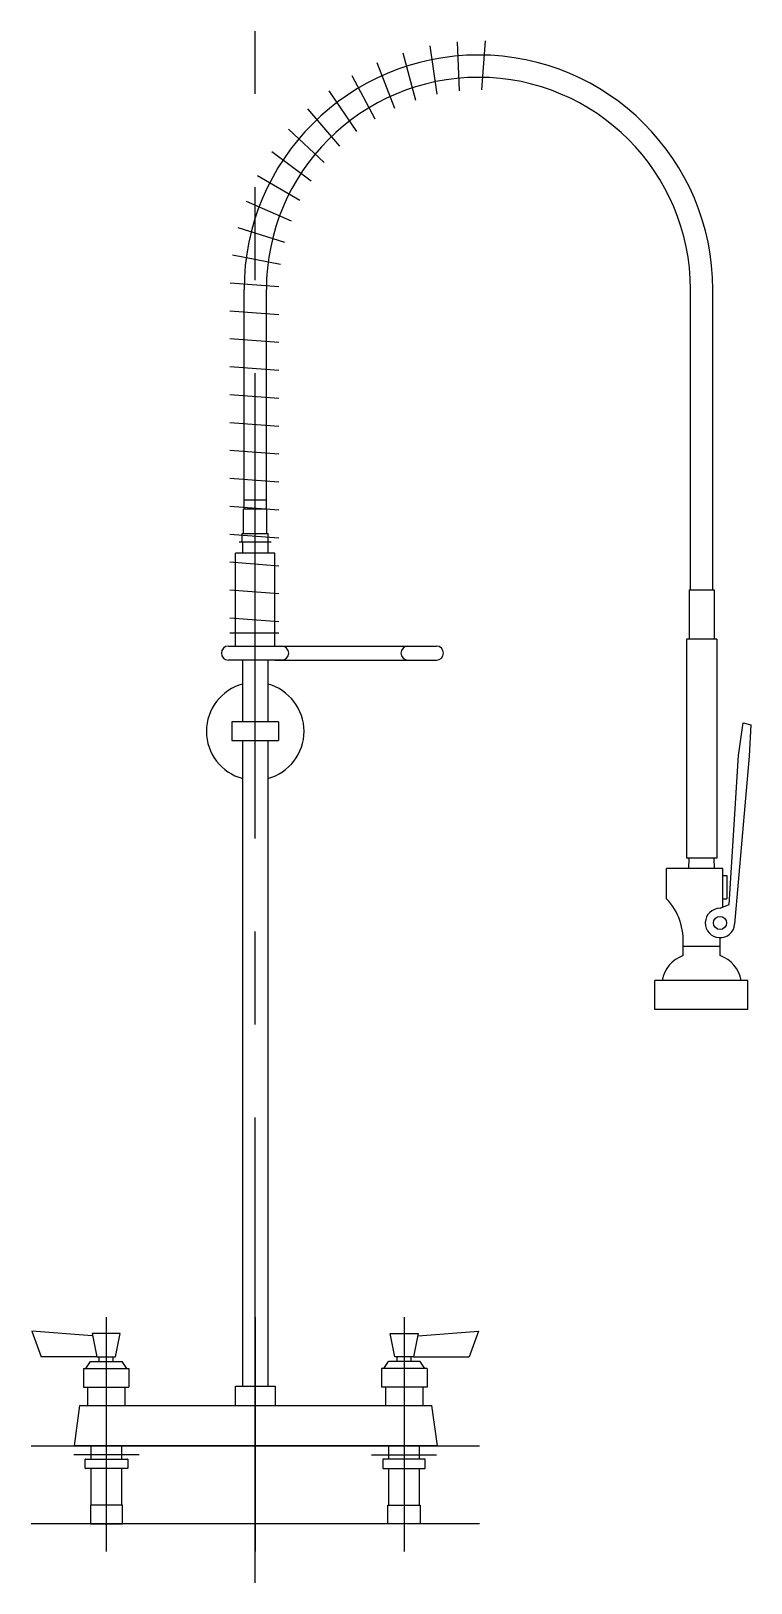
# Model space of a CAD drawing. Extents: x -16.7 to 2.6, y -11.3 to 30.4.
import ezdxf

# ---------------------------------------------------------------- set-up
doc = ezdxf.new("R2010")
doc.units = 0
doc.header["$LTSCALE"] = 10
doc.header["$MEASUREMENT"] = 0
doc.linetypes.add('CENTER', pattern=[2, 1.25, -0.25, 0.25, -0.25])
doc.layers.add('250', color=2, linetype='CONTINUOUS')
doc.layers.add('255', color=1, linetype='CENTER')

msp = doc.modelspace()

# ---------------------------------------------------------------- linework, layer by layer
at = {"layer": '250'}
for p, q in [((-5.279, 30.117), (-5.231, 28.801)), ((-4.53, 30.138), (-4.63, 28.826)), ((-6.745, 29.824), (-6.406, 28.552)), ((-6.02, 30.011), (-5.826, 28.709)), ((-8.11, 29.211), (-7.496, 28.047)), ((-7.445, 29.556), (-6.965, 28.33)), ((-8.732, 28.795), (-7.992, 27.706)), ((-9.304, 28.311), (-8.447, 27.312)), ((-9.818, 27.766), (-8.855, 26.87)), ((-10.268, 27.167), (-9.21, 26.384)), ((-10.648, 26.522), (-9.509, 25.862)), ((-10.954, 25.838), (-9.748, 25.31)), ((-11.18, 25.124), (-9.923, 24.735)), ((-11.326, 24.389), (-10.033, 24.143)), ((-11.388, 23.643), (-10.076, 23.543)), ((-11.011, 17.561), (-11.011, 23.461)), ((-10.411, 17.561), (-10.411, 23.461)), ((0.989, 15.396), (0.989, 23.461)), ((1.589, 15.396), (1.589, 23.461)), ((-11.39, 22.893), (-10.078, 22.793)), ((-11.39, 22.143), (-10.077, 22.043)), ((-11.39, 21.393), (-10.077, 21.293)), ((-11.39, 20.643), (-10.077, 20.543)), ((-11.389, 19.893), (-10.077, 19.793)), ((-11.389, 19.143), (-10.077, 19.043)), ((-11.389, 18.393), (-10.077, 18.293)), ((-11.389, 17.643), (-10.077, 17.543)), ((-10.396, 17.561), (-11.026, 17.561)), ((-11.026, 16.911), (-11.026, 17.561)), ((-11.011, 17.811), (-10.411, 17.811)), ((-10.396, 16.911), (-10.396, 17.561)), ((-11.389, 16.893), (-10.076, 16.793)), ((-11.144, 16.686), (-10.278, 16.686)), ((-11.061, 16.686), (-11.061, 16.911)), ((-11.061, 16.911), (-10.361, 16.911)), ((-11.049, 16.686), (-11.049, 16.381)), ((-10.374, 16.686), (-10.374, 16.381)), ((-10.361, 16.686), (-10.361, 16.911)), ((-11.241, 13.881), (-11.241, 16.381)), ((-10.181, 16.381), (-11.241, 16.381)), ((-10.181, 13.881), (-10.181, 16.381)), ((-11.389, 16.143), (-10.076, 16.043)), ((-11.389, 15.393), (-10.076, 15.293)), ((0.951, 15.396), (0.951, 14.069)), ((0.951, 15.396), (1.626, 15.396)), ((1.626, 15.396), (1.626, 14.069)), ((-11.389, 14.643), (-10.076, 14.543)), ((-10.076, 14.232), (-11.389, 14.232)), ((-11.433, 13.881), (-10.181, 13.881)), ((-10.181, 13.881), (-5.841, 13.881)), ((0.882, 14.069), (0.882, 8.181)), ((1.695, 14.069), (0.882, 14.069)), ((1.695, 14.069), (1.695, 8.181)), ((-9.955, 13.506), (-11.433, 13.506)), ((-11.049, 13.506), (-11.049, 11.844)), ((-10.374, 13.506), (-10.374, 11.844)), ((-10.181, 13.506), (-5.841, 13.506)), ((-10.086, 11.844), (-11.336, 11.844)), ((-11.336, 11.844), (-11.336, 11.344)), ((-10.086, 11.844), (-10.086, 11.344)), ((2.282, 10.945), (2.407, 11.82)), ((2.407, 11.82), (2.615, 11.766)), ((2.615, 11.766), (2.57, 10.922)), ((-11.336, 11.344), (-10.086, 11.344)), ((-11.049, 11.344), (-11.049, -5.995)), ((-10.374, 11.344), (-10.374, -5.995)), ((2.032, 6.945), (2.282, 10.945)), ((2.57, 10.922), (2.176, 6.411)), ((1.695, 8.181), (0.882, 8.181)), ((0.944, 7.906), (0.952, 8.181)), ((1.633, 7.906), (1.625, 8.181)), ((0.347, 7.094), (0.347, 7.906)), ((1.855, 7.906), (0.347, 7.906)), ((1.855, 6.871), (1.855, 7.906)), ((1.855, 7.723), (1.965, 7.723)), ((1.965, 7.723), (1.965, 7.093)), ((1.855, 7.093), (1.965, 7.093)), ((1.782, 6.841), (2.032, 6.945)), ((1.789, 5.569), (1.789, 6.05)), ((0.789, 5.825), (1.789, 5.825)), ((0.789, 5.569), (0.789, 5.825)), ((0.032, 4.122), (0.032, 4.903)), ((2.532, 4.903), (0.032, 4.903)), ((2.532, 4.122), (2.532, 4.903)), ((2.532, 4.122), (0.032, 4.122)), ((-15.092, -4.647), (-16.717, -4.522)), ((-16.717, -4.522), (-16.467, -5.209)), ((-15.092, -4.584), (-14.967, -5.209)), ((-14.342, -4.584), (-15.092, -4.584)), ((-14.467, -5.209), (-14.342, -4.584)), ((-6.956, -5.209), (-7.081, -4.584)), ((-7.081, -4.584), (-6.331, -4.584)), ((-6.331, -4.584), (-6.456, -5.209)), ((-6.331, -4.647), (-4.706, -4.522)), ((-4.706, -4.522), (-4.956, -5.209)), ((-14.967, -5.209), (-16.467, -5.209)), ((-15.268, -5.522), (-15.143, -5.334)), ((-15.143, -5.334), (-14.291, -5.334)), ((-14.967, -5.209), (-14.467, -5.209)), ((-14.905, -5.334), (-14.905, -5.209)), ((-14.53, -5.334), (-14.53, -5.209)), ((-14.166, -5.522), (-14.291, -5.334)), ((-7.256, -5.522), (-7.132, -5.334)), ((-6.28, -5.334), (-7.132, -5.334)), ((-6.456, -5.209), (-6.956, -5.209)), ((-6.893, -5.334), (-6.893, -5.209)), ((-6.518, -5.334), (-6.518, -5.209)), ((-6.456, -5.209), (-4.956, -5.209)), ((-6.155, -5.522), (-6.28, -5.334)), ((-15.33, -5.522), (-15.33, -6.022)), ((-15.33, -5.522), (-14.104, -5.522)), ((-14.104, -5.522), (-14.104, -6.022)), ((-7.319, -5.522), (-7.319, -6.022)), ((-6.093, -5.522), (-7.319, -5.522)), ((-6.093, -5.522), (-6.093, -6.022)), ((-15.33, -6.022), (-14.104, -6.022)), ((-15.217, -6.022), (-15.217, -6.522)), ((-14.217, -6.022), (-14.217, -6.522)), ((-11.239, -5.995), (-10.179, -5.995)), ((-11.239, -6.522), (-11.239, -5.995)), ((-10.179, -5.995), (-10.179, -6.522)), ((-6.093, -6.022), (-7.319, -6.022)), ((-7.206, -6.022), (-7.206, -6.522)), ((-6.206, -6.022), (-6.206, -6.522)), ((-15.572, -7.602), (-15.422, -6.522)), ((-15.422, -6.522), (-5.96, -6.522)), ((-5.81, -7.602), (-5.96, -6.522)), ((-13.834, -7.841), (-15.584, -7.841)), ((-5.81, -7.602), (-15.572, -7.602)), ((-15.122, -7.959), (-15.122, -7.602)), ((-14.297, -7.959), (-14.297, -7.602)), ((-7.585, -7.841), (-5.835, -7.841)), ((-7.122, -7.959), (-7.122, -7.602)), ((-6.297, -7.959), (-6.297, -7.602)), ((-15.279, -8.204), (-15.279, -7.964)), ((-15.274, -7.959), (-14.144, -7.959)), ((-14.144, -8.209), (-15.274, -8.209)), ((-15.122, -7.959), (-14.297, -7.959)), ((-15.122, -7.959), (-14.297, -7.959)), ((-15.122, -9.196), (-15.122, -8.209)), ((-14.371, -8.209), (-15.048, -8.209)), ((-14.371, -8.209), (-15.048, -8.209)), ((-14.297, -9.196), (-14.297, -8.209)), ((-14.139, -7.964), (-14.139, -8.204)), ((-7.28, -7.964), (-7.28, -8.204)), ((-6.145, -7.959), (-7.275, -7.959)), ((-7.275, -8.209), (-6.145, -8.209)), ((-6.297, -7.959), (-7.122, -7.959)), ((-6.297, -7.959), (-7.122, -7.959)), ((-7.122, -9.196), (-7.122, -8.209)), ((-7.048, -8.209), (-6.371, -8.209)), ((-7.048, -8.209), (-6.371, -8.209)), ((-6.297, -9.196), (-6.297, -8.209)), ((-6.14, -8.204), (-6.14, -7.964)), ((-15.142, -9.196), (-15.142, -9.696)), ((-14.277, -9.196), (-15.142, -9.196)), ((-14.277, -9.696), (-14.277, -9.196)), ((-7.146, -9.696), (-7.146, -9.196)), ((-7.146, -9.196), (-6.281, -9.196)), ((-6.281, -9.196), (-6.281, -9.696)), ((-15.142, -9.696), (-14.277, -9.696)), ((-6.281, -9.696), (-7.146, -9.696))]:
    msp.add_line(p, q, dxfattribs=at)
msp.add_circle((1.782, 6.445), 0.177, dxfattribs=at)
for centre, radius, start, end in [((-4.711, 23.461), 6.3, 0, 180), ((-4.711, 23.461), 5.7, 0, 180), ((-11.433, 13.694), 0.188, 90, 270), ((-9.999, 13.694), 0.188, 270, 90), ((-6.605, 13.694), 0.188, 90, 270), ((-5.841, 13.694), 0.188, 270, 90), ((-10.711, 11.594), 1.312, 104.9006, 255.0994), ((-10.711, 11.594), 1.312, 284.9006, 75.0994), ((-0.851, 5.966), 1.646, 355.1078, 43.2812), ((1.782, 6.445), 0.395, 90, 355.0007), ((1.097, 4.737), 0.887, 110.3706, 169.2184), ((1.48, 4.737), 0.887, 10.7816, 69.6294), ((-15.274, -7.964), 0.005, 90, 180), ((-15.274, -8.204), 0.005, 180, 270), ((-14.144, -7.964), 0.005, 0, 90), ((-14.144, -8.204), 0.005, 270, 0), ((-7.275, -7.964), 0.005, 90, 180), ((-7.275, -8.204), 0.005, 180, 270), ((-6.145, -7.964), 0.005, 360, 90), ((-6.145, -8.204), 0.005, 270, 0)]:
    msp.add_arc(centre, radius, start, end, dxfattribs=at)
at = {"layer": '255'}
for p, q in [((-10.711, -11.285), (-10.711, 30.405)), ((-14.717, -4.144), (-14.717, -10.436)), ((-10.711, -4.144), (-10.711, -10.436)), ((-6.709, -4.144), (-6.709, -10.436)), ((-16.737, -7.602), (-4.685, -7.602)), ((-16.737, -9.686), (-4.685, -9.686))]:
    msp.add_line(p, q, dxfattribs=at)

doc.saveas('drawing.dxf')
